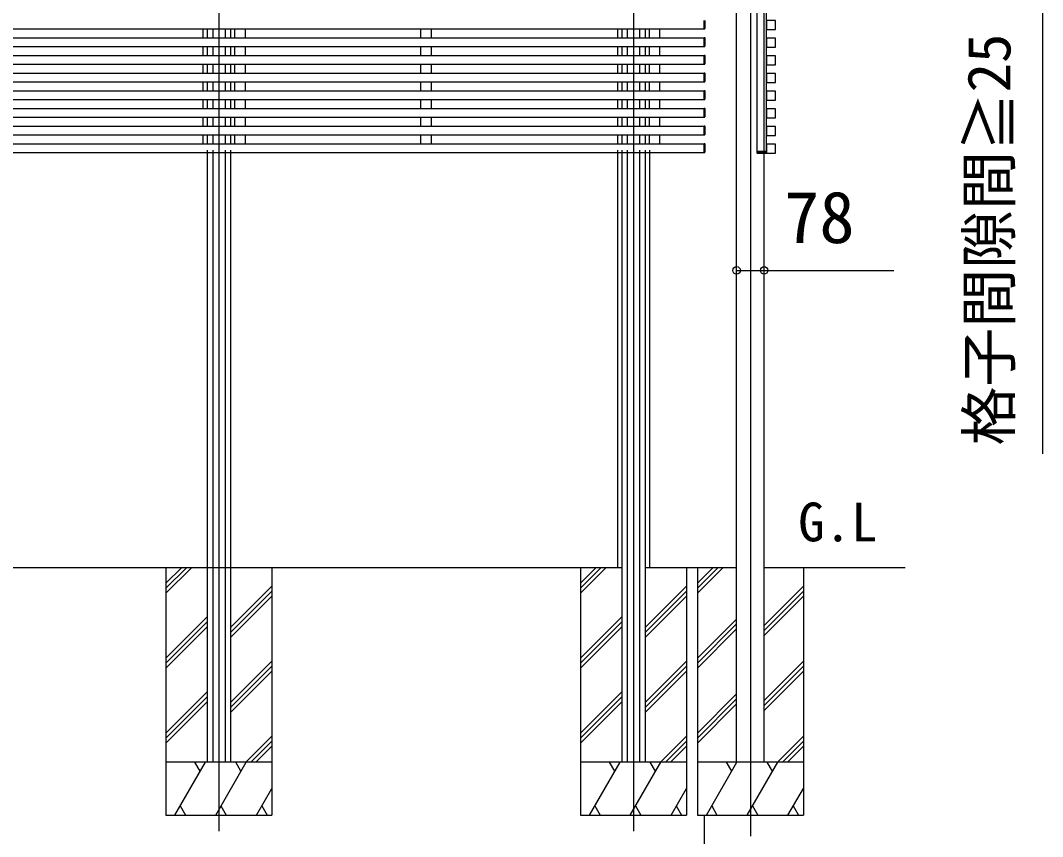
# Model space of a CAD drawing. Units: millimetres, scale not verified. Extents: x -525 to 525, y -783 to 778.
# Drawn here: x 74.1 to 247.7, y -578.4 to -439.8 of the extents above; entities that cross this region are included whole.
import ezdxf
from ezdxf.enums import TextEntityAlignment as Align

# ---------------------------------------------------------------- set-up
doc = ezdxf.new("R2010")
doc.units = ezdxf.units.MM
doc.header["$LTSCALE"] = 4
for name, color, linetype in [('0-2_USER1', 3, 'Continuous'), ('0-4_YKK_12', 2, 'Continuous'), ('0-5_YKK_13', 4, 'Continuous'), ('0-6_YKK_A1', 4, 'Continuous'), ('0-7_YKK_D', 6, 'Continuous')]:
    doc.layers.add(name, color=color, linetype=linetype)
doc.styles.add('ＭＳ ゴシック', font='')
doc.styles.get('ＭＳ ゴシック').set_extended_font_data('MS Gothic')

msp = doc.modelspace()

# ---------------------------------------------------------------- linework, layer by layer
at = {"layer": '0-4_YKK_12'}
for p, q in [((178.22, -396.577), (178.22, -577.424)), ((107.82, -399.176), (107.82, -577.424)), ((178.22, -399.176), (178.22, -577.424)), ((198.08, -398.447), (198.08, -578.287))]:
    msp.add_line(p, q, dxfattribs=at)
at = {"layer": '0-5_YKK_13'}
for p, q in [((199.19, -461.972), (199.188, -462.211)), ((199.208, -461.972), (199.19, -461.972)), ((200.4, -462.211), (199.206, -462.211)), ((199.248, -462.272), (200.4, -462.272)), ((200.402, -461.972), (200.4, -462.211)), ((200.42, -461.972), (200.402, -461.972)), ((200.436, -462.211), (200.438, -461.972)), ((200.822, -462.211), (200.436, -462.211)), ((200.438, -461.972), (200.822, -461.972)), ((200.478, -462.272), (200.78, -462.272)), ((200.822, -461.972), (200.822, -462.211)), ((200.84, -461.972), (200.822, -461.972)), ((200.822, -462.211), (200.822, -462.212)), ((200.84, -462.211), (200.84, -461.972))]:
    msp.add_line(p, q, dxfattribs=at)
for points in [[(199.206, -462.211), (199.208, -461.972), (200.402, -461.972)], [(200.4, -462.211), (200.4, -462.272), (200.478, -462.272)], [(200.438, -461.972), (200.42, -461.972), (200.418, -462.211)], [(200.822, -462.212), (200.84, -462.212), (200.84, -462.211)]]:
    msp.add_lwpolyline(points, dxfattribs=at)
for centre, radius, start, end in [((199.248, -462.212), 0.06, 179.50003, 270.00003), ((199.197, -462.727), 0.516, 89.00023, 90.99982), ((200.427, -462.727), 0.516, 89.00023, 90.99982), ((200.478, -462.212), 0.06, 179.50003, 270.00003), ((200.78, -462.212), 0.06, 270.00003, 0.00003), ((200.826, -462.727), 0.516, 88.50024, 90.49986)]:
    msp.add_arc(centre, radius, start, end, dxfattribs=at)
for centre, major_axis, ratio, start_param, end_param in [((199.248, -462.212), (0, 0.06), 0.7, 1.5620697, 3.1415927), ((200.4, -462.212), (-0.018, -0.0005), 0.029046, 3.1404933, 4.7112135), ((200.478, -462.212), (0, 0.06), 0.7, 1.5620697, 3.1415927), ((200.78, -462.212), (0, 0.06), 0.7, 3.1415927, 4.712389)]:
    msp.add_ellipse(centre, major_axis=major_axis, ratio=ratio, start_param=start_param, end_param=end_param, dxfattribs=at)
at = {"layer": '0-6_YKK_A1'}
for p, q in [((195.74, -565.7), (195.74, -400.399)), ((199.22, -462.272), (199.22, -400.772)), ((200.42, -462.297), (200.42, -400.797)), ((200.84, -462.272), (200.84, -400.772)), ((190.22, -441.202), (190.22, -439.744)), ((190.37, -439.75), (190.37, -441.137)), ((200.822, -439.79), (200.822, -441.254)), ((202.322, -439.754), (200.858, -439.754)), ((202.358, -441.254), (202.358, -439.79)), ((-44.98, -441.184), (190.22, -441.184)), ((105.108, -441.184), (105.108, -442.684)), ((105.84, -441.184), (105.84, -442.684)), ((106.77, -441.184), (106.77, -442.684)), ((108.87, -441.184), (108.87, -442.684)), ((109.8, -441.184), (109.8, -442.684)), ((110.532, -442.684), (110.532, -441.184)), ((112.332, -442.684), (112.332, -441.184)), ((142.12, -442.684), (142.12, -441.184)), ((143.92, -442.684), (143.92, -441.184)), ((175.508, -441.184), (175.508, -442.684)), ((176.24, -441.184), (176.24, -442.684)), ((177.17, -441.184), (177.17, -442.684)), ((179.27, -441.184), (179.27, -442.684)), ((180.2, -441.184), (180.2, -442.684)), ((180.932, -442.684), (180.932, -441.184)), ((182.732, -442.684), (182.732, -441.184)), ((190.22, -441.202), (190.22, -441.125)), ((190.314, -441.197), (190.22, -441.202)), ((190.37, -441.119), (190.37, -441.137)), ((200.858, -441.29), (202.322, -441.29)), ((-44.98, -442.684), (190.22, -442.684)), ((-44.98, -444.184), (190.22, -444.184)), ((105.108, -444.184), (105.108, -445.684)), ((105.84, -444.184), (105.84, -445.684)), ((106.77, -444.184), (106.77, -445.684)), ((108.87, -444.184), (108.87, -445.684)), ((109.8, -444.184), (109.8, -445.684)), ((110.532, -445.684), (110.532, -444.184)), ((112.332, -445.684), (112.332, -444.184)), ((142.12, -445.684), (142.12, -444.184)), ((143.92, -445.684), (143.92, -444.184)), ((175.508, -444.184), (175.508, -445.684)), ((176.24, -444.184), (176.24, -445.684)), ((177.17, -444.184), (177.17, -445.684)), ((179.27, -444.184), (179.27, -445.684)), ((180.2, -444.184), (180.2, -445.684)), ((180.932, -445.684), (180.932, -444.184)), ((182.732, -445.684), (182.732, -444.184)), ((190.22, -444.202), (190.22, -442.744)), ((190.22, -444.202), (190.22, -444.125)), ((190.314, -444.197), (190.22, -444.202)), ((190.37, -442.732), (190.37, -442.75)), ((190.37, -442.75), (190.37, -444.137)), ((190.37, -444.119), (190.37, -444.137)), ((200.822, -442.79), (200.822, -444.254)), ((202.322, -442.754), (200.858, -442.754)), ((200.858, -444.29), (202.322, -444.29)), ((202.358, -444.254), (202.358, -442.79)), ((-44.98, -445.684), (190.22, -445.684)), ((190.22, -447.202), (190.22, -445.744)), ((190.37, -445.732), (190.37, -445.75)), ((190.37, -445.75), (190.37, -447.137)), ((200.822, -445.79), (200.822, -447.254)), ((202.322, -445.754), (200.858, -445.754)), ((202.358, -447.254), (202.358, -445.79)), ((-44.98, -447.184), (190.22, -447.184)), ((105.108, -447.184), (105.108, -448.684)), ((105.84, -447.184), (105.84, -448.684)), ((106.77, -447.184), (106.77, -448.684)), ((108.87, -447.184), (108.87, -448.684)), ((109.8, -447.184), (109.8, -448.684)), ((110.532, -448.684), (110.532, -447.184)), ((112.332, -448.684), (112.332, -447.184)), ((142.12, -448.684), (142.12, -447.184)), ((143.92, -448.684), (143.92, -447.184)), ((175.508, -447.184), (175.508, -448.684)), ((176.24, -447.184), (176.24, -448.684)), ((177.17, -447.184), (177.17, -448.684)), ((179.27, -447.184), (179.27, -448.684)), ((180.2, -447.184), (180.2, -448.684)), ((180.932, -448.684), (180.932, -447.184)), ((182.732, -448.684), (182.732, -447.184)), ((190.22, -447.202), (190.22, -447.125)), ((190.314, -447.197), (190.22, -447.202)), ((190.37, -447.119), (190.37, -447.137)), ((200.858, -447.29), (202.322, -447.29)), ((-44.98, -448.684), (190.22, -448.684)), ((190.22, -450.202), (190.22, -448.744)), ((190.37, -448.732), (190.37, -448.75)), ((190.37, -448.75), (190.37, -450.137)), ((200.822, -448.79), (200.822, -450.254)), ((202.322, -448.754), (200.858, -448.754)), ((202.358, -450.254), (202.358, -448.79)), ((-44.98, -450.184), (190.22, -450.184)), ((105.108, -450.184), (105.108, -451.684)), ((105.84, -450.184), (105.84, -451.684)), ((106.77, -450.184), (106.77, -451.684)), ((108.87, -450.184), (108.87, -451.684)), ((109.8, -450.184), (109.8, -451.684)), ((110.532, -451.684), (110.532, -450.184)), ((112.332, -451.684), (112.332, -450.184)), ((142.12, -451.684), (142.12, -450.184)), ((143.92, -451.684), (143.92, -450.184)), ((175.508, -450.184), (175.508, -451.684)), ((176.24, -450.184), (176.24, -451.684)), ((177.17, -450.184), (177.17, -451.684)), ((179.27, -450.184), (179.27, -451.684)), ((180.2, -450.184), (180.2, -451.684)), ((180.932, -451.684), (180.932, -450.184)), ((182.732, -451.684), (182.732, -450.184)), ((190.22, -450.202), (190.22, -450.125)), ((190.314, -450.197), (190.22, -450.202)), ((190.37, -450.119), (190.37, -450.137)), ((200.42, -565.7), (200.42, -450.86)), ((200.858, -450.29), (202.322, -450.29)), ((-44.98, -451.684), (190.22, -451.684)), ((190.22, -453.202), (190.22, -451.744)), ((190.37, -451.732), (190.37, -451.75)), ((190.37, -451.75), (190.37, -453.137)), ((200.822, -451.79), (200.822, -453.254)), ((202.322, -451.754), (200.858, -451.754)), ((202.358, -453.254), (202.358, -451.79)), ((-44.98, -453.184), (190.22, -453.184)), ((-44.98, -454.684), (190.22, -454.684)), ((105.108, -453.184), (105.108, -454.684)), ((105.84, -453.184), (105.84, -454.684)), ((106.77, -453.184), (106.77, -454.684)), ((108.87, -453.184), (108.87, -454.684)), ((109.8, -453.184), (109.8, -454.684)), ((110.532, -454.684), (110.532, -453.184)), ((112.332, -454.684), (112.332, -453.184)), ((142.12, -454.684), (142.12, -453.184)), ((143.92, -454.684), (143.92, -453.184)), ((175.508, -453.184), (175.508, -454.684)), ((176.24, -453.184), (176.24, -454.684)), ((177.17, -453.184), (177.17, -454.684)), ((179.27, -453.184), (179.27, -454.684)), ((180.2, -453.184), (180.2, -454.684)), ((180.932, -454.684), (180.932, -453.184)), ((182.732, -454.684), (182.732, -453.184)), ((190.22, -453.202), (190.22, -453.125)), ((190.314, -453.197), (190.22, -453.202)), ((190.22, -456.202), (190.22, -454.744)), ((190.37, -453.119), (190.37, -453.137)), ((190.37, -454.732), (190.37, -454.75)), ((190.37, -454.75), (190.37, -456.137)), ((200.858, -453.29), (202.322, -453.29)), ((202.322, -454.754), (200.858, -454.754)), ((-44.98, -456.184), (190.22, -456.184)), ((105.108, -456.184), (105.108, -457.684)), ((105.84, -456.184), (105.84, -457.684)), ((106.77, -456.184), (106.77, -457.684)), ((108.87, -456.184), (108.87, -457.684)), ((109.8, -456.184), (109.8, -457.684)), ((110.532, -457.684), (110.532, -456.184)), ((112.332, -457.684), (112.332, -456.184)), ((142.12, -457.684), (142.12, -456.184)), ((143.92, -457.684), (143.92, -456.184)), ((175.508, -456.184), (175.508, -457.684)), ((176.24, -456.184), (176.24, -457.684)), ((177.17, -456.184), (177.17, -457.684)), ((179.27, -456.184), (179.27, -457.684)), ((180.2, -456.184), (180.2, -457.684)), ((180.932, -457.684), (180.932, -456.184)), ((182.732, -457.684), (182.732, -456.184)), ((190.22, -456.202), (190.22, -456.125)), ((190.314, -456.197), (190.22, -456.202)), ((190.37, -456.119), (190.37, -456.137)), ((200.822, -454.79), (200.822, -456.254)), ((200.858, -456.29), (202.322, -456.29)), ((202.358, -456.254), (202.358, -454.79)), ((-44.98, -457.684), (190.22, -457.684)), ((190.22, -459.202), (190.22, -457.744)), ((190.37, -457.732), (190.37, -457.75)), ((190.37, -457.75), (190.37, -459.137)), ((200.822, -457.79), (200.822, -459.254)), ((202.322, -457.754), (200.858, -457.754)), ((202.358, -459.254), (202.358, -457.79)), ((-44.98, -459.184), (190.22, -459.184)), ((105.108, -459.184), (105.108, -460.684)), ((105.84, -459.184), (105.84, -460.684)), ((106.77, -459.184), (106.77, -460.684)), ((108.87, -459.184), (108.87, -460.684)), ((109.8, -459.184), (109.8, -460.684)), ((110.532, -460.684), (110.532, -459.184)), ((112.332, -460.684), (112.332, -459.184)), ((142.12, -460.684), (142.12, -459.184)), ((143.92, -460.684), (143.92, -459.184)), ((175.508, -459.184), (175.508, -460.684)), ((176.24, -459.184), (176.24, -460.684)), ((177.17, -459.184), (177.17, -460.684)), ((179.27, -459.184), (179.27, -460.684)), ((180.2, -459.184), (180.2, -460.684)), ((180.932, -460.684), (180.932, -459.184)), ((182.732, -460.684), (182.732, -459.184)), ((190.22, -459.202), (190.22, -459.125)), ((190.314, -459.197), (190.22, -459.202)), ((190.37, -459.119), (190.37, -459.137)), ((200.858, -459.29), (202.322, -459.29)), ((-44.98, -460.684), (190.22, -460.684)), ((190.22, -462.202), (190.22, -460.744)), ((190.37, -460.732), (190.37, -460.75)), ((190.37, -460.75), (190.37, -462.137)), ((200.822, -460.79), (200.822, -462.254)), ((202.322, -460.754), (200.858, -460.754)), ((202.358, -462.254), (202.358, -460.79)), ((-44.98, -462.184), (190.22, -462.184)), ((105.84, -461.78), (105.84, -565.7)), ((106.77, -461.78), (106.77, -565.7)), ((108.87, -461.78), (108.87, -565.7)), ((109.8, -461.78), (109.8, -565.7)), ((175.508, -461.764), (175.508, -532.7)), ((176.24, -461.78), (176.24, -565.7)), ((177.17, -461.78), (177.17, -565.7)), ((179.27, -461.78), (179.27, -565.7)), ((180.2, -461.78), (180.2, -565.7)), ((180.932, -461.764), (180.932, -532.7)), ((190.22, -462.202), (190.22, -462.125)), ((190.314, -462.197), (190.22, -462.202)), ((190.37, -462.119), (190.37, -462.137)), ((199.22, -462.272), (200.84, -462.272)), ((200.858, -462.29), (202.322, -462.29)), ((173.72, -532.7), (39.4, -532.7)), ((176.24, -532.7), (74.6, -532.7)), ((98.82, -532.7), (98.82, -574.7)), ((98.82, -535.339), (101.459, -532.7)), ((98.82, -536.187), (102.308, -532.7)), ((98.82, -537.036), (103.156, -532.7)), ((116.82, -532.7), (116.82, -574.7)), ((169.22, -532.7), (169.22, -574.7)), ((169.22, -535.339), (171.859, -532.7)), ((169.22, -536.187), (172.707, -532.7)), ((169.22, -537.036), (173.556, -532.7)), ((176.24, -532.7), (174.68, -532.7)), ((195.74, -532.7), (180.2, -532.7)), ((195.74, -532.7), (180.2, -532.7)), ((187.22, -532.7), (187.22, -574.7)), ((189.08, -532.7), (189.08, -574.7)), ((189.08, -535.339), (191.719, -532.7)), ((189.08, -536.187), (192.567, -532.7)), ((189.08, -537.036), (193.416, -532.7)), ((224.371, -532.7), (200.42, -532.7)), ((207.08, -532.7), (207.08, -574.7)), ((109.8, -542.861), (116.82, -535.841)), ((180.2, -542.861), (187.22, -535.841)), ((200.42, -542.501), (207.08, -535.841)), ((109.8, -543.709), (116.82, -536.689)), ((109.8, -544.558), (116.82, -537.538)), ((180.2, -543.709), (187.22, -536.689)), ((180.2, -544.558), (187.22, -537.538)), ((200.42, -543.349), (207.08, -536.689)), ((200.42, -544.198), (207.08, -537.538)), ((98.82, -548.067), (105.84, -541.047)), ((169.22, -548.067), (176.24, -541.047)), ((189.08, -548.067), (195.74, -541.407)), ((98.82, -548.915), (105.84, -541.895)), ((98.82, -549.764), (105.84, -542.744)), ((169.22, -548.915), (176.24, -541.895)), ((169.22, -549.764), (176.24, -542.744)), ((189.08, -548.915), (195.74, -542.255)), ((189.08, -549.764), (195.74, -543.104)), ((109.8, -555.589), (116.82, -548.569)), ((109.8, -556.437), (116.82, -549.417)), ((180.2, -555.589), (187.22, -548.569)), ((180.2, -556.437), (187.22, -549.417)), ((200.42, -555.229), (207.08, -548.569)), ((200.42, -556.077), (207.08, -549.417)), ((109.8, -557.286), (116.82, -550.266)), ((180.2, -557.286), (187.22, -550.266)), ((200.42, -556.926), (207.08, -550.266)), ((98.82, -560.795), (105.84, -553.775)), ((98.82, -561.643), (105.84, -554.623)), ((169.22, -560.795), (176.24, -553.775)), ((169.22, -561.643), (176.24, -554.623)), ((189.08, -560.795), (195.74, -554.135)), ((189.08, -561.643), (195.74, -554.983)), ((98.82, -562.492), (105.84, -555.472)), ((169.22, -562.492), (176.24, -555.472)), ((189.08, -562.492), (195.74, -555.832)), ((112.417, -565.7), (116.82, -561.297)), ((113.265, -565.7), (116.82, -562.145)), ((182.816, -565.7), (187.22, -561.297)), ((183.665, -565.7), (187.22, -562.145)), ((202.676, -565.7), (207.08, -561.297)), ((203.525, -565.7), (207.08, -562.145)), ((114.114, -565.7), (116.82, -562.994)), ((184.514, -565.7), (187.22, -562.994)), ((204.374, -565.7), (207.08, -562.994)), ((116.82, -565.7), (98.82, -565.7)), ((100.349, -574.7), (105.546, -565.7)), ((104.645, -567.259), (103.745, -565.7)), ((107.278, -574.7), (112.474, -565.7)), ((111.574, -567.259), (110.674, -565.7)), ((187.22, -565.7), (169.22, -565.7)), ((170.749, -574.7), (175.945, -565.7)), ((175.045, -567.259), (174.145, -565.7)), ((177.677, -574.7), (182.874, -565.7)), ((181.974, -567.259), (181.073, -565.7)), ((207.08, -565.7), (189.08, -565.7)), ((190.609, -574.7), (195.805, -565.7)), ((194.905, -567.259), (194.005, -565.7)), ((197.537, -574.7), (202.734, -565.7)), ((201.834, -567.259), (200.933, -565.7)), ((114.206, -574.7), (116.82, -570.172)), ((184.606, -574.7), (187.22, -570.172)), ((204.466, -574.7), (207.08, -570.172)), ((101.249, -573.141), (102.149, -574.7)), ((108.178, -573.141), (109.078, -574.7)), ((115.106, -573.141), (116.006, -574.7)), ((171.649, -573.141), (172.549, -574.7)), ((178.577, -573.141), (179.477, -574.7)), ((185.506, -573.141), (186.405, -574.7)), ((191.509, -573.141), (192.409, -574.7)), ((198.437, -573.141), (199.337, -574.7)), ((205.366, -573.141), (206.265, -574.7)), ((98.82, -574.7), (116.82, -574.7)), ((169.22, -574.7), (187.22, -574.7)), ((189.08, -574.7), (207.08, -574.7))]:
    msp.add_line(p, q, dxfattribs=at)
for points in [[(200.42, -565.699), (200.42, -400.399), (195.74, -400.399)], [(190.22, -442.744), (190.22, -442.666), (190.314, -442.672)], [(190.22, -445.744), (190.22, -445.666), (190.314, -445.672)], [(190.22, -448.744), (190.22, -448.666), (190.314, -448.672)], [(190.22, -451.744), (190.22, -451.666), (190.314, -451.672)], [(190.22, -454.744), (190.22, -454.666), (190.314, -454.672)], [(190.22, -457.744), (190.22, -457.666), (190.314, -457.672)], [(190.22, -460.744), (190.22, -460.666), (190.314, -460.672)]]:
    msp.add_lwpolyline(points, dxfattribs=at)
for centre, radius, start, end in [((200.858, -439.79), 0.036, 90, 180), ((202.322, -439.79), 0.036, 0, 90), ((190.31, -441.137), 0.06, 273.5, 0), ((200.858, -441.254), 0.036, 180, 270), ((202.322, -441.254), 0.036, 270, 0), ((190.31, -442.732), 0.06, 0, 86.5), ((190.31, -444.137), 0.06, 273.5, 0), ((200.858, -442.79), 0.036, 90, 180), ((200.858, -444.254), 0.036, 180, 270), ((202.322, -442.79), 0.036, 0, 90), ((202.322, -444.254), 0.036, 270, 0), ((190.31, -445.732), 0.06, 0, 86.5), ((200.858, -445.79), 0.036, 90, 180), ((202.322, -445.79), 0.036, 0, 90), ((190.31, -447.137), 0.06, 273.5, 0), ((200.858, -447.254), 0.036, 180, 270), ((202.322, -447.254), 0.036, 270, 0), ((190.31, -448.732), 0.06, 0, 86.5), ((200.858, -448.79), 0.036, 90, 180), ((202.322, -448.79), 0.036, 0, 90), ((190.31, -450.137), 0.06, 273.5, 0), ((200.858, -450.254), 0.036, 180, 270), ((202.322, -450.254), 0.036, 270, 0), ((190.31, -451.732), 0.06, 0, 86.5), ((200.858, -451.79), 0.036, 90, 180), ((202.322, -451.79), 0.036, 0, 90), ((190.31, -453.137), 0.06, 273.5, 0), ((190.31, -454.732), 0.06, 0, 86.5), ((200.858, -453.254), 0.036, 180, 270), ((200.858, -454.79), 0.036, 90, 180), ((202.322, -453.254), 0.036, 270, 0), ((202.322, -454.79), 0.036, 0, 90), ((190.31, -456.137), 0.06, 273.5, 0), ((200.858, -456.254), 0.036, 180, 270), ((202.322, -456.254), 0.036, 270, 0), ((190.31, -457.732), 0.06, 0, 86.5), ((200.858, -457.79), 0.036, 90, 180), ((202.322, -457.79), 0.036, 0, 90), ((190.31, -459.137), 0.06, 273.5, 0), ((200.858, -459.254), 0.036, 180, 270), ((202.322, -459.254), 0.036, 270, 0), ((190.31, -460.732), 0.06, 0, 86.5), ((200.858, -460.79), 0.036, 90, 180), ((202.322, -460.79), 0.036, 0, 90), ((190.31, -462.137), 0.06, 273.5, 0), ((200.858, -462.254), 0.036, 180, 270), ((202.322, -462.254), 0.036, 270, 0)]:
    msp.add_arc(centre, radius, start, end, dxfattribs=at)
at = {"layer": '0-7_YKK_D'}
for p, q in [((247.7, -403.758), (247.7, -513.37)), ((190.22, -574.8), (190.22, -654.8)), ((190.22, -575.7), (190.22, -635.7))]:
    msp.add_line(p, q, dxfattribs=at)
msp.add_lwpolyline([(195.74, -482.2), (200.42, -482.2), (222.447, -482.2)], dxfattribs=at)
for centre in [(195.74, -482.2), (200.42, -482.2)]:
    msp.add_circle(centre, 0.637, dxfattribs=at)

# ---------------------------------------------------------------- texts
at = {"layer": '0-2_USER1', "style": 'ＭＳ ゴシック'}
msp.add_text('G.L', height=6.598, dxfattribs=at).set_placement((206.202, -530.2), align=Align.BOTTOM_LEFT)
at = {"layer": '0-7_YKK_D', "style": 'ＭＳ ゴシック'}
msp.add_text('格子間隙間≧25', height=7.331, rotation=90, dxfattribs=at).set_placement((244.45, -511.938), align=Align.BOTTOM_LEFT)
msp.add_text('78', height=8.798, dxfattribs=at).set_placement((203.811, -480.2), align=Align.BOTTOM_LEFT)

doc.saveas('drawing.dxf')
